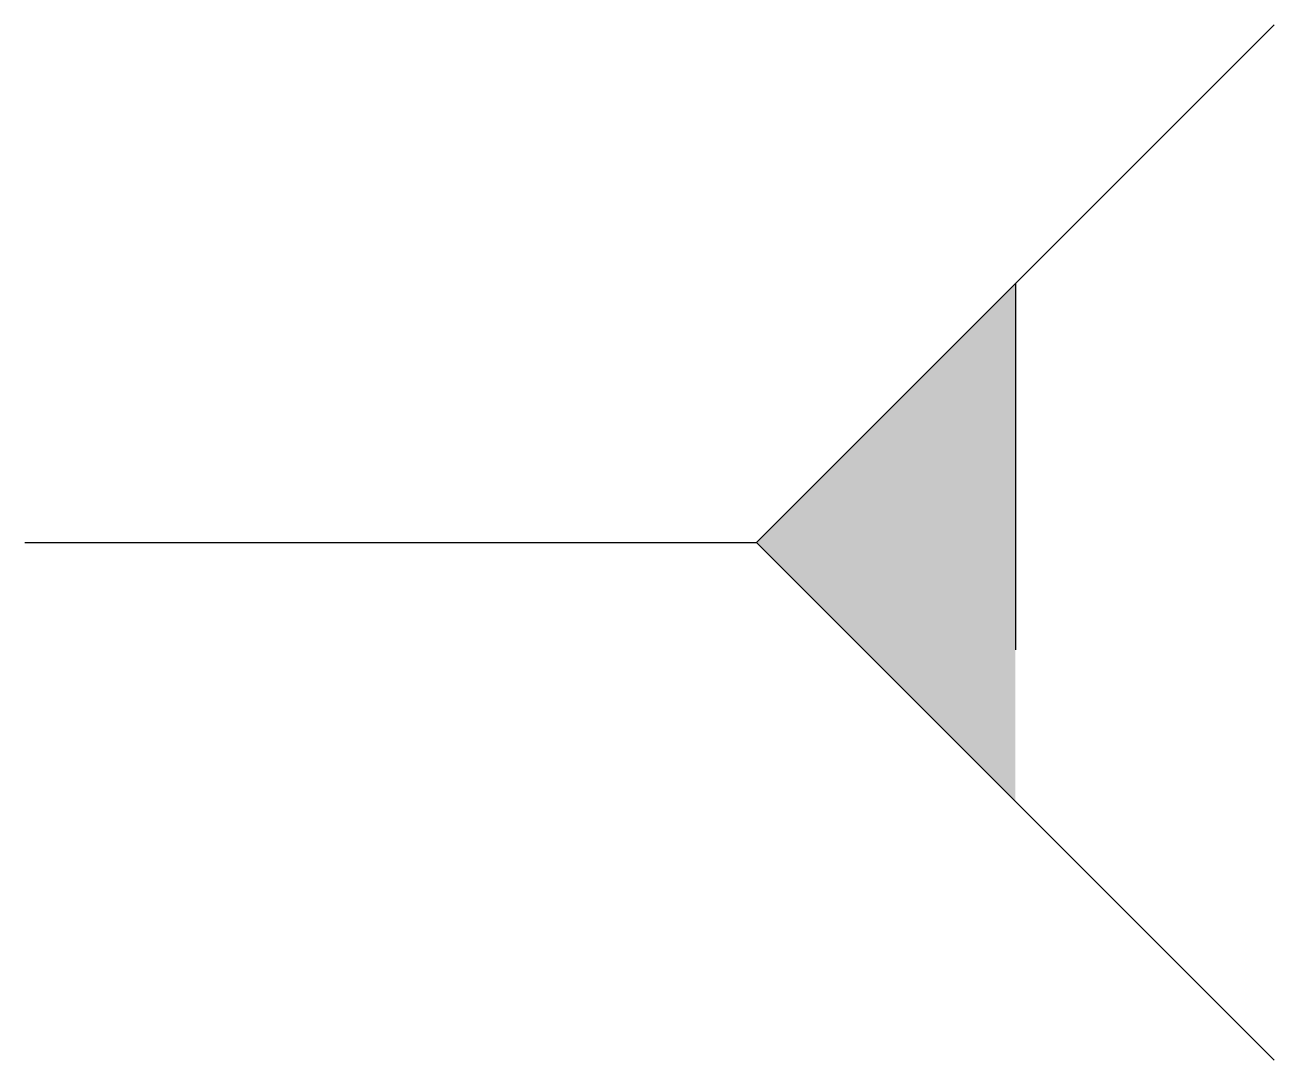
# Model space of a CAD drawing. Header units: millimetres. Extents: x 0 to 0.854, y -0.354 to 0.354.
import ezdxf

# ---------------------------------------------------------------- set-up
doc = ezdxf.new("R2010")
doc.units = ezdxf.units.MM
doc.linetypes.add('HIDDEN', pattern=[0.375, 0.25, -0.125])

msp = doc.modelspace()

# ---------------------------------------------------------------- hatches: boundary and pattern name
at = {"linetype": 'HIDDEN'}
msp.add_hatch(color=0, dxfattribs=at).paths.add_polyline_path([(0.67678, 0.17678), (0.5, 0), (0.67678, -0.17678)])

# ---------------------------------------------------------------- linework, layer by layer
at = {"color": 0}
for p, q in [((0.5, 0), (0.85355, 0.35355)), ((0, 0), (0.5, 0)), ((0.5, 0), (0.85355, -0.35355))]:
    msp.add_line(p, q, dxfattribs=at)
at = {"color": 0, "linetype": 'HIDDEN'}
msp.add_line((0.67678, 0.17678), (0.67678, -0.17678), dxfattribs=at)

doc.saveas('drawing.dxf')
